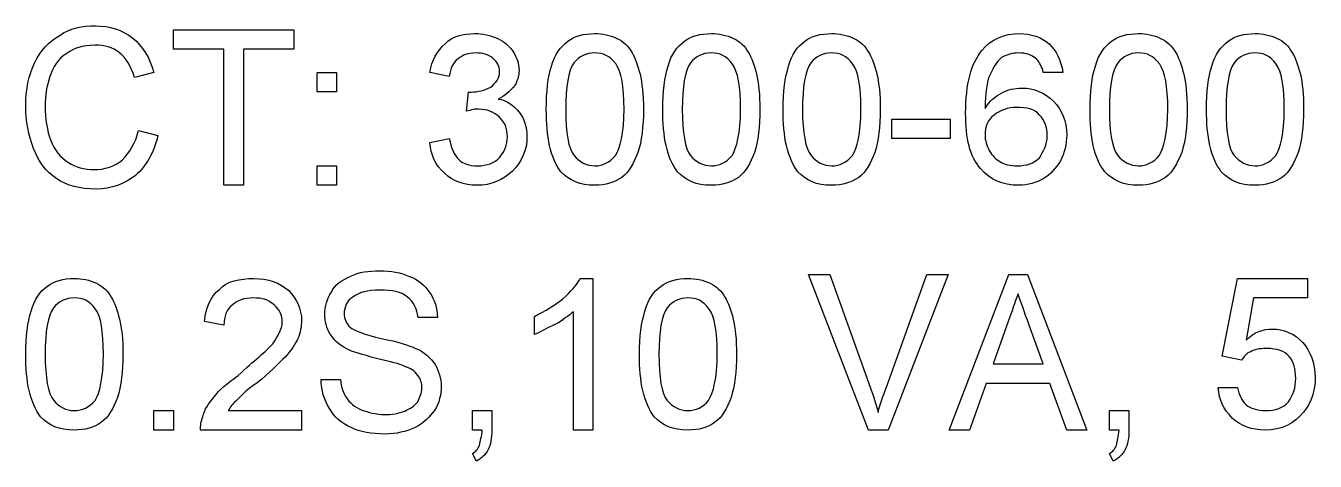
# Model space of a CAD drawing. Header units: millimetres. Extents: x 12 to 286, y 8 to 173.
# Drawn here: x 183.16 to 194.87, y 37.32 to 41.27 of the extents above; entities that cross this region are included whole.
import ezdxf

# ---------------------------------------------------------------- set-up
doc = ezdxf.new("R2010")
doc.units = ezdxf.units.MM
doc.layers.get('0').update_dxf_attribs({"linetype": 'CONTINUOUS'})

msp = doc.modelspace()

# ---------------------------------------------------------------- linework, layer by layer
at = {"color": 0}
for p, q in [((184.503, 41.0626), (184.503, 41.239)), ((184.503, 41.239), (185.597, 41.239)), ((185.597, 41.239), (185.597, 41.0626)), ((184.962, 41.0626), (184.503, 41.0626)), ((184.962, 39.8279), (184.962, 41.0626)), ((185.597, 41.0626), (185.138, 41.0626)), ((185.138, 41.0626), (185.138, 39.8279)), ((184.326, 40.8506), (184.15, 40.8065)), ((185.808, 40.6756), (185.808, 40.852)), ((185.808, 40.852), (185.984, 40.852)), ((185.984, 40.852), (185.984, 40.6756)), ((187.008, 40.816), (186.832, 40.852)), ((192.581, 40.852), (192.404, 40.852)), ((192.581, 40.852), (192.581, 40.852)), ((185.984, 40.6756), (185.808, 40.6756)), ((187.165, 40.4992), (187.183, 40.6756)), ((187.89, 40.5158), (187.89, 40.5158)), ((188.948, 40.5158), (188.948, 40.5158)), ((190.041, 40.5158), (190.041, 40.5158)), ((191.029, 40.2526), (191.029, 40.429)), ((191.029, 40.429), (191.558, 40.429)), ((191.558, 40.429), (191.558, 40.2526)), ((192.829, 40.5158), (192.829, 40.5158)), ((193.887, 40.5158), (193.887, 40.5158)), ((184.186, 40.3257), (184.362, 40.2788)), ((186.832, 40.2167), (187.008, 40.2526)), ((191.558, 40.2526), (191.029, 40.2526)), ((185.808, 39.8279), (185.808, 40.0043)), ((185.808, 40.0043), (185.984, 40.0043)), ((185.984, 40.0043), (185.984, 39.8279)), ((185.138, 39.8279), (184.962, 39.8279)), ((185.984, 39.8279), (185.808, 39.8279)), ((190.816, 37.6068), (190.271, 39.0179)), ((190.271, 39.0179), (190.464, 39.0179)), ((190.464, 39.0179), (190.832, 37.9952)), ((190.979, 37.9952), (191.346, 39.0179)), ((191.539, 39.0179), (190.996, 37.6068)), ((191.346, 39.0179), (191.539, 39.0179)), ((191.55, 37.6068), (192.09, 39.0179)), ((192.09, 39.0179), (192.261, 39.0179)), ((192.261, 39.0179), (192.801, 37.6068)), ((188.199, 38.9819), (188.313, 38.9819)), ((188.313, 38.9819), (188.313, 37.6068)), ((194.028, 38.2764), (194.168, 38.9819)), ((194.168, 38.9819), (194.804, 38.9819)), ((194.804, 38.9819), (194.804, 38.8056)), ((194.312, 38.8056), (194.247, 38.421)), ((194.804, 38.8056), (194.312, 38.8056)), ((188.137, 37.6068), (188.137, 38.6789)), ((184.962, 38.559), (184.785, 38.5932)), ((186.902, 38.6292), (186.726, 38.6292)), ((187.784, 38.475), (187.784, 38.6373)), ((192.086, 38.5921), (191.948, 38.2062)), ((192.402, 38.2062), (192.276, 38.559)), ((183.162, 38.293), (183.162, 38.293)), ((188.736, 38.293), (188.736, 38.293)), ((191.948, 38.2062), (192.402, 38.2062)), ((194.204, 38.2404), (194.028, 38.2764)), ((185.844, 38.064), (186.02, 38.064)), ((191.886, 38.0298), (191.735, 37.6068)), ((192.465, 38.0298), (191.886, 38.0298)), ((192.617, 37.6068), (192.465, 38.0298)), ((193.992, 37.9938), (194.168, 37.9938)), ((184.326, 37.6068), (184.326, 37.7832)), ((184.326, 37.7832), (184.503, 37.7832)), ((184.503, 37.7832), (184.503, 37.6068)), ((184.999, 37.7832), (185.667, 37.7832)), ((185.667, 37.7832), (185.667, 37.6068)), ((187.219, 37.6068), (187.219, 37.7832)), ((187.219, 37.7832), (187.395, 37.7832)), ((187.395, 37.7832), (187.395, 37.6068)), ((193.005, 37.6068), (193.005, 37.7832)), ((193.005, 37.7832), (193.182, 37.7832)), ((193.182, 37.7832), (193.182, 37.6068)), ((184.503, 37.6068), (184.326, 37.6068)), ((185.667, 37.6068), (184.749, 37.6068)), ((187.307, 37.6068), (187.219, 37.6068)), ((188.313, 37.6068), (188.137, 37.6068)), ((190.996, 37.6068), (190.816, 37.6068)), ((191.735, 37.6068), (191.55, 37.6068)), ((192.801, 37.6068), (192.617, 37.6068)), ((193.092, 37.6068), (193.005, 37.6068)), ((187.255, 37.3242), (187.219, 37.3944)), ((193.04, 37.3242), (193.005, 37.3944))]:
    msp.add_line(p, q, dxfattribs=at)
for points in [[(183.471, 41.1882), (183.56, 41.2517), (183.677, 41.275), (183.796, 41.275)], [(183.796, 41.275), (183.919, 41.275), (184.042, 41.238), (184.135, 41.1635)], [(183.242, 40.936), (183.293, 41.0531), (183.371, 41.1304), (183.471, 41.1882)], [(184.135, 41.1635), (184.22, 41.0916), (184.29, 40.9843), (184.326, 40.8506)], [(186.832, 40.852), (186.851, 40.9635), (186.899, 41.0503), (186.971, 41.1124)], [(186.971, 41.1124), (187.033, 41.1812), (187.135, 41.2048), (187.242, 41.2048)], [(187.242, 41.2048), (187.308, 41.2048), (187.386, 41.1896), (187.449, 41.1593)], [(187.449, 41.1593), (187.506, 41.1332), (187.559, 41.0877), (187.592, 41.0365)], [(187.938, 40.9099), (187.967, 41.0175), (188.021, 41.0877), (188.086, 41.1346)], [(188.086, 41.1346), (188.143, 41.1812), (188.232, 41.2048), (188.331, 41.2048)], [(188.331, 41.2048), (188.397, 41.2048), (188.469, 41.1896), (188.531, 41.1607)], [(188.531, 41.1607), (188.589, 41.1346), (188.636, 41.0905), (188.666, 41.0351)], [(188.996, 40.9099), (189.025, 41.0175), (189.079, 41.0877), (189.144, 41.1346)], [(189.144, 41.1346), (189.202, 41.1812), (189.29, 41.2048), (189.389, 41.2048)], [(189.389, 41.2048), (189.455, 41.2048), (189.527, 41.1896), (189.589, 41.1607)], [(189.589, 41.1607), (189.647, 41.1346), (189.694, 41.0905), (189.724, 41.0351)], [(190.091, 40.9099), (190.12, 41.0175), (190.172, 41.0877), (190.237, 41.1346)], [(190.237, 41.1346), (190.296, 41.1812), (190.384, 41.2048), (190.482, 41.2048)], [(190.482, 41.2048), (190.548, 41.2048), (190.621, 41.1896), (190.682, 41.1607)], [(190.682, 41.1607), (190.741, 41.1346), (190.788, 41.0905), (190.817, 41.0351)], [(191.846, 41.0503), (191.931, 41.1565), (192.048, 41.2048), (192.192, 41.2048)], [(192.192, 41.2048), (192.289, 41.2048), (192.388, 41.173), (192.457, 41.111)], [(192.457, 41.111), (192.52, 41.0559), (192.567, 40.9621), (192.581, 40.852)], [(192.877, 40.9099), (192.906, 41.0175), (192.96, 41.0877), (193.024, 41.1346)], [(193.024, 41.1346), (193.082, 41.1812), (193.171, 41.2048), (193.27, 41.2048)], [(193.27, 41.2048), (193.336, 41.2048), (193.408, 41.1896), (193.47, 41.1607)], [(193.47, 41.1607), (193.528, 41.1346), (193.574, 41.0905), (193.605, 41.0351)], [(193.935, 40.9099), (193.964, 41.0175), (194.018, 41.0877), (194.083, 41.1346)], [(194.083, 41.1346), (194.141, 41.1812), (194.229, 41.2048), (194.328, 41.2048)], [(194.328, 41.2048), (194.394, 41.2048), (194.466, 41.1896), (194.528, 41.1607)], [(194.528, 41.1607), (194.586, 41.1346), (194.633, 41.0905), (194.663, 41.0351)], [(183.528, 41.0214), (183.454, 40.972), (183.408, 40.9004), (183.381, 40.8146)], [(183.789, 41.0986), (183.676, 41.0986), (183.598, 41.0725), (183.528, 41.0214)], [(184.013, 41.0298), (183.952, 41.0863), (183.878, 41.0986), (183.789, 41.0986)], [(184.15, 40.8065), (184.118, 40.9127), (184.073, 40.9829), (184.013, 41.0298)], [(187.248, 41.0284), (187.175, 41.0284), (187.132, 41.0104), (187.089, 40.9744)], [(187.405, 40.9801), (187.361, 41.0161), (187.313, 41.0284), (187.248, 41.0284)], [(187.592, 41.0365), (187.619, 40.9938), (187.642, 40.9293), (187.642, 40.8711)], [(188.328, 41.0284), (188.248, 41.0284), (188.192, 40.9981), (188.141, 40.9388)], [(188.523, 40.9265), (188.463, 41.0048), (188.411, 41.0284), (188.328, 41.0284)], [(188.666, 41.0351), (188.696, 40.9896), (188.721, 40.9127), (188.742, 40.8354)], [(189.387, 41.0284), (189.307, 41.0284), (189.25, 40.9981), (189.199, 40.9388)], [(189.581, 40.9265), (189.522, 41.0048), (189.469, 41.0284), (189.387, 41.0284)], [(189.724, 41.0351), (189.755, 40.9896), (189.779, 40.9127), (189.8, 40.8354)], [(190.481, 41.0284), (190.401, 41.0284), (190.343, 40.9981), (190.293, 40.9388)], [(190.675, 40.9265), (190.616, 41.0048), (190.562, 41.0284), (190.481, 41.0284)], [(190.817, 41.0351), (190.847, 40.9896), (190.874, 40.9127), (190.893, 40.8354)], [(191.699, 40.4827), (191.699, 40.7487), (191.748, 40.9317), (191.846, 41.0503)], [(192.18, 41.0284), (192.121, 41.0284), (192.077, 41.0147), (192.025, 40.9871)], [(192.344, 40.9691), (192.296, 41.0161), (192.244, 41.0284), (192.18, 41.0284)], [(193.267, 41.0284), (193.187, 41.0284), (193.131, 40.9981), (193.08, 40.9388)], [(193.462, 40.9265), (193.402, 41.0048), (193.35, 41.0284), (193.267, 41.0284)], [(193.605, 41.0351), (193.635, 40.9896), (193.66, 40.9127), (193.681, 40.8354)], [(194.326, 41.0284), (194.245, 41.0284), (194.189, 40.9981), (194.138, 40.9388)], [(194.52, 40.9265), (194.461, 41.0048), (194.408, 41.0284), (194.326, 41.0284)], [(194.663, 41.0351), (194.693, 40.9896), (194.718, 40.9127), (194.739, 40.8354)], [(183.162, 40.5448), (183.162, 40.7031), (183.188, 40.8245), (183.242, 40.936)], [(187.089, 40.9744), (187.042, 40.9455), (187.019, 40.8862), (187.008, 40.816)], [(187.465, 40.8563), (187.465, 40.9166), (187.446, 40.9469), (187.405, 40.9801)], [(187.89, 40.5158), (187.89, 40.6809), (187.905, 40.8065), (187.938, 40.9099)], [(188.141, 40.9388), (188.09, 40.8686), (188.067, 40.7211), (188.067, 40.5172)], [(188.596, 40.5172), (188.596, 40.7278), (188.571, 40.8587), (188.523, 40.9265)], [(188.948, 40.5158), (188.948, 40.6809), (188.964, 40.8065), (188.996, 40.9099)], [(189.199, 40.9388), (189.148, 40.8686), (189.125, 40.7211), (189.125, 40.5172)], [(189.654, 40.5172), (189.654, 40.7278), (189.629, 40.8587), (189.581, 40.9265)], [(190.041, 40.5158), (190.041, 40.6809), (190.058, 40.8065), (190.091, 40.9099)], [(190.293, 40.9388), (190.241, 40.8686), (190.217, 40.7211), (190.217, 40.5172)], [(190.747, 40.5172), (190.747, 40.7278), (190.723, 40.8587), (190.675, 40.9265)], [(192.025, 40.9871), (191.983, 40.954), (191.951, 40.9004), (191.922, 40.8326)], [(192.404, 40.852), (192.391, 40.9056), (192.37, 40.9444), (192.344, 40.9691)], [(192.829, 40.5158), (192.829, 40.6809), (192.844, 40.8065), (192.877, 40.9099)], [(193.08, 40.9388), (193.029, 40.8686), (193.005, 40.7211), (193.005, 40.5172)], [(193.535, 40.5172), (193.535, 40.7278), (193.51, 40.8587), (193.462, 40.9265)], [(193.887, 40.5158), (193.887, 40.6809), (193.903, 40.8065), (193.935, 40.9099)], [(194.138, 40.9388), (194.087, 40.8686), (194.064, 40.7211), (194.064, 40.5172)], [(194.593, 40.5172), (194.593, 40.7278), (194.568, 40.8587), (194.52, 40.9265)], [(183.381, 40.8146), (183.351, 40.7278), (183.338, 40.6382), (183.338, 40.5462)], [(187.387, 40.7183), (187.431, 40.7568), (187.465, 40.7942), (187.465, 40.8563)], [(187.642, 40.8711), (187.642, 40.8217), (187.627, 40.7652), (187.594, 40.7197)], [(188.742, 40.8354), (188.759, 40.7624), (188.772, 40.6495), (188.772, 40.5158)], [(189.8, 40.8354), (189.818, 40.7624), (189.83, 40.6495), (189.83, 40.5158)], [(190.893, 40.8354), (190.912, 40.7624), (190.923, 40.6495), (190.923, 40.5158)], [(191.922, 40.8326), (191.889, 40.7719), (191.877, 40.6633), (191.875, 40.5253)], [(193.681, 40.8354), (193.698, 40.7624), (193.711, 40.6495), (193.711, 40.5158)], [(194.739, 40.8354), (194.757, 40.7624), (194.769, 40.6495), (194.769, 40.5158)], [(187.183, 40.6756), (187.182, 40.6742), (187.202, 40.6742), (187.208, 40.6742)], [(187.208, 40.6742), (187.266, 40.6742), (187.333, 40.6894), (187.387, 40.7183)], [(187.594, 40.7197), (187.555, 40.6823), (187.514, 40.6368), (187.452, 40.6107)], [(191.875, 40.5253), (191.917, 40.5917), (191.966, 40.6344), (192.025, 40.6647)], [(192.025, 40.6647), (192.08, 40.6989), (192.145, 40.7099), (192.21, 40.7099)], [(192.21, 40.7099), (192.318, 40.7099), (192.418, 40.67), (192.498, 40.5917)], [(183.233, 40.1602), (183.186, 40.2869), (183.162, 40.4082), (183.162, 40.5448)], [(183.338, 40.5462), (183.338, 40.4343), (183.355, 40.3229), (183.389, 40.2347)], [(187.452, 40.6107), (187.526, 40.6012), (187.598, 40.5515), (187.643, 40.4922)], [(192.162, 40.5335), (192.08, 40.5335), (192.014, 40.5116), (191.959, 40.4647)], [(192.37, 40.4647), (192.323, 40.5225), (192.254, 40.5335), (192.162, 40.5335)], [(192.498, 40.5917), (192.57, 40.5158), (192.617, 40.4082), (192.617, 40.2816)], [(187.278, 40.5172), (187.24, 40.5225), (187.211, 40.5116), (187.165, 40.4992)], [(187.464, 40.4467), (187.405, 40.4992), (187.354, 40.5172), (187.278, 40.5172)], [(187.537, 40.2689), (187.537, 40.3475), (187.512, 40.4001), (187.464, 40.4467)], [(187.643, 40.4922), (187.689, 40.4343), (187.714, 40.3571), (187.714, 40.2664)], [(188.023, 39.9507), (187.924, 40.0816), (187.89, 40.2636), (187.89, 40.5158)], [(188.067, 40.5172), (188.067, 40.3063), (188.091, 40.1602), (188.142, 40.0981)], [(188.518, 40.0981), (188.56, 40.1645), (188.596, 40.2992), (188.596, 40.5172)], [(188.772, 40.5158), (188.772, 40.3641), (188.756, 40.2276), (188.722, 40.1242)], [(189.082, 39.9507), (188.983, 40.0816), (188.948, 40.2636), (188.948, 40.5158)], [(189.125, 40.5172), (189.125, 40.3063), (189.15, 40.1602), (189.2, 40.0981)], [(189.577, 40.0981), (189.618, 40.1645), (189.654, 40.2992), (189.654, 40.5172)], [(189.83, 40.5158), (189.83, 40.3641), (189.814, 40.2276), (189.781, 40.1242)], [(190.175, 39.9507), (190.077, 40.0816), (190.041, 40.2636), (190.041, 40.5158)], [(190.217, 40.5172), (190.217, 40.3063), (190.244, 40.1602), (190.295, 40.0981)], [(190.671, 40.0981), (190.712, 40.1645), (190.747, 40.2992), (190.747, 40.5172)], [(190.923, 40.5158), (190.923, 40.3641), (190.906, 40.2276), (190.875, 40.1242)], [(191.834, 39.981), (191.735, 40.09), (191.699, 40.2498), (191.699, 40.4827)], [(191.959, 40.4647), (191.899, 40.4301), (191.875, 40.3585), (191.875, 40.283)], [(192.44, 40.2759), (192.44, 40.3599), (192.417, 40.4192), (192.37, 40.4647)], [(192.962, 39.9507), (192.863, 40.0816), (192.829, 40.2636), (192.829, 40.5158)], [(193.005, 40.5172), (193.005, 40.3063), (193.03, 40.1602), (193.081, 40.0981)], [(193.457, 40.0981), (193.499, 40.1645), (193.535, 40.2992), (193.535, 40.5172)], [(193.711, 40.5158), (193.711, 40.3641), (193.694, 40.2276), (193.661, 40.1242)], [(194.021, 39.9507), (193.922, 40.0816), (193.887, 40.2636), (193.887, 40.5158)], [(194.064, 40.5172), (194.064, 40.3063), (194.088, 40.1602), (194.139, 40.0981)], [(194.516, 40.0981), (194.557, 40.1645), (194.593, 40.2992), (194.593, 40.5172)], [(194.769, 40.5158), (194.769, 40.3641), (194.753, 40.2276), (194.72, 40.1242)], [(184.041, 40.0597), (184.102, 40.1242), (184.16, 40.2071), (184.186, 40.3257)], [(183.389, 40.2347), (183.418, 40.1518), (183.478, 40.0787), (183.549, 40.0346)], [(184.362, 40.2788), (184.324, 40.1228), (184.256, 40.0004), (184.158, 39.9175)], [(186.964, 39.9369), (186.877, 40.0195), (186.843, 40.1024), (186.832, 40.2167)], [(187.008, 40.2526), (187.026, 40.1645), (187.055, 40.101), (187.094, 40.0625)], [(187.467, 40.0816), (187.512, 40.1422), (187.537, 40.1948), (187.537, 40.2689)], [(187.714, 40.2664), (187.714, 40.1507), (187.67, 40.0417), (187.584, 39.9563)], [(191.875, 40.283), (191.875, 40.2361), (191.889, 40.1877), (191.914, 40.1422)], [(192.369, 40.0773), (192.404, 40.1366), (192.44, 40.192), (192.44, 40.2759)], [(192.617, 40.2816), (192.617, 40.2001), (192.597, 40.1214), (192.56, 40.0498)], [(183.443, 39.8872), (183.34, 39.9549), (183.282, 40.0417), (183.233, 40.1602)], [(183.782, 39.9701), (183.877, 39.9701), (183.971, 39.999), (184.041, 40.0597)], [(187.094, 40.0625), (187.127, 40.0279), (187.19, 40.0043), (187.266, 40.0043)], [(187.266, 40.0043), (187.35, 40.0043), (187.42, 40.0308), (187.467, 40.0816)], [(188.142, 40.0981), (188.19, 40.0403), (188.255, 40.0043), (188.331, 40.0043)], [(188.331, 40.0043), (188.4, 40.0043), (188.467, 40.036), (188.518, 40.0981)], [(188.722, 40.1242), (188.682, 40.0279), (188.641, 39.9464), (188.576, 39.8999)], [(189.2, 40.0981), (189.249, 40.0403), (189.314, 40.0043), (189.389, 40.0043)], [(189.389, 40.0043), (189.458, 40.0043), (189.526, 40.036), (189.577, 40.0981)], [(189.781, 40.1242), (189.741, 40.0279), (189.699, 39.9464), (189.635, 39.8999)], [(190.295, 40.0981), (190.343, 40.0403), (190.408, 40.0043), (190.482, 40.0043)], [(190.482, 40.0043), (190.551, 40.0043), (190.62, 40.036), (190.671, 40.0981)], [(190.875, 40.1242), (190.835, 40.0279), (190.794, 39.9464), (190.729, 39.8999)], [(191.914, 40.1422), (191.939, 40.0981), (191.973, 40.0636), (192.014, 40.0403)], [(192.169, 40.0043), (192.252, 40.0043), (192.322, 40.0293), (192.369, 40.0773)], [(193.081, 40.0981), (193.129, 40.0403), (193.194, 40.0043), (193.27, 40.0043)], [(193.27, 40.0043), (193.339, 40.0043), (193.406, 40.036), (193.457, 40.0981)], [(193.661, 40.1242), (193.621, 40.0279), (193.58, 39.9464), (193.515, 39.8999)], [(194.139, 40.0981), (194.188, 40.0403), (194.253, 40.0043), (194.328, 40.0043)], [(194.328, 40.0043), (194.397, 40.0043), (194.465, 40.036), (194.516, 40.0981)], [(194.72, 40.1242), (194.68, 40.0279), (194.638, 39.9464), (194.574, 39.8999)], [(183.549, 40.0346), (183.61, 39.9934), (183.698, 39.9701), (183.782, 39.9701)], [(187.584, 39.9563), (187.494, 39.8748), (187.39, 39.8279), (187.259, 39.8279)], [(188.331, 39.8279), (188.195, 39.8279), (188.098, 39.8695), (188.023, 39.9507)], [(189.389, 39.8279), (189.253, 39.8279), (189.156, 39.8695), (189.082, 39.9507)], [(190.482, 39.8279), (190.346, 39.8279), (190.249, 39.8695), (190.175, 39.9507)], [(192.181, 39.8279), (192.031, 39.8279), (191.923, 39.8791), (191.834, 39.981)], [(192.014, 40.0403), (192.043, 40.017), (192.106, 40.0043), (192.169, 40.0043)], [(192.56, 40.0498), (192.518, 39.9867), (192.471, 39.9232), (192.404, 39.8861)], [(193.27, 39.8279), (193.133, 39.8279), (193.037, 39.8695), (192.962, 39.9507)], [(194.328, 39.8279), (194.192, 39.8279), (194.095, 39.8695), (194.021, 39.9507)], [(183.8, 39.7937), (183.653, 39.7937), (183.534, 39.8254), (183.443, 39.8872)], [(184.158, 39.9175), (184.058, 39.8406), (183.94, 39.7937), (183.8, 39.7937)], [(187.259, 39.8279), (187.139, 39.8279), (187.042, 39.8653), (186.964, 39.9369)], [(188.576, 39.8999), (188.506, 39.8515), (188.429, 39.8279), (188.331, 39.8279)], [(189.635, 39.8999), (189.564, 39.8515), (189.487, 39.8279), (189.389, 39.8279)], [(190.729, 39.8999), (190.657, 39.8515), (190.581, 39.8279), (190.482, 39.8279)], [(192.404, 39.8861), (192.34, 39.8515), (192.265, 39.8279), (192.181, 39.8279)], [(193.515, 39.8999), (193.445, 39.8515), (193.368, 39.8279), (193.27, 39.8279)], [(194.574, 39.8999), (194.503, 39.8515), (194.426, 39.8279), (194.328, 39.8279)], [(185.939, 38.8592), (185.97, 38.9283), (186.038, 38.971), (186.115, 39.0042)], [(186.115, 39.0042), (186.184, 39.0398), (186.279, 39.0521), (186.374, 39.0521)], [(186.374, 39.0521), (186.478, 39.0521), (186.57, 39.0356), (186.648, 39.0013)], [(186.648, 39.0013), (186.719, 38.9738), (186.789, 38.9184), (186.832, 38.8525)], [(183.212, 38.687), (183.241, 38.7946), (183.293, 38.8648), (183.358, 38.9117)], [(183.358, 38.9117), (183.417, 38.9587), (183.505, 38.9819), (183.603, 38.9819)], [(183.603, 38.9819), (183.669, 38.9819), (183.742, 38.9682), (183.803, 38.9393)], [(183.803, 38.9393), (183.862, 38.9117), (183.909, 38.8676), (183.938, 38.8126)], [(184.92, 38.8828), (184.989, 38.9587), (185.104, 38.9819), (185.234, 38.9819)], [(185.234, 38.9819), (185.359, 38.9819), (185.473, 38.9449), (185.55, 38.8719)], [(188.041, 38.7985), (188.112, 38.8634), (188.168, 38.9227), (188.199, 38.9819)], [(188.786, 38.687), (188.813, 38.7946), (188.867, 38.8648), (188.932, 38.9117)], [(188.932, 38.9117), (188.991, 38.9587), (189.079, 38.9819), (189.177, 38.9819)], [(189.177, 38.9819), (189.243, 38.9819), (189.316, 38.9682), (189.377, 38.9393)], [(189.377, 38.9393), (189.435, 38.9117), (189.483, 38.8676), (189.512, 38.8126)], [(183.601, 38.8056), (183.522, 38.8056), (183.464, 38.7752), (183.414, 38.716)], [(183.796, 38.705), (183.737, 38.7823), (183.683, 38.8056), (183.601, 38.8056)], [(183.938, 38.8126), (183.968, 38.7671), (183.994, 38.6913), (184.013, 38.6126)], [(184.785, 38.5932), (184.798, 38.7202), (184.842, 38.8165), (184.92, 38.8828)], [(185.231, 38.8056), (185.142, 38.8056), (185.084, 38.7837), (185.036, 38.7396)], [(185.418, 38.7421), (185.36, 38.7932), (185.307, 38.8056), (185.231, 38.8056)], [(185.55, 38.8719), (185.62, 38.7999), (185.667, 38.7078), (185.667, 38.5988)], [(185.878, 38.6567), (185.878, 38.7311), (185.899, 38.7974), (185.939, 38.8592)], [(186.133, 38.8137), (186.078, 38.7809), (186.054, 38.723), (186.054, 38.6637)], [(186.38, 38.8758), (186.264, 38.8758), (186.184, 38.8553), (186.133, 38.8137)], [(186.628, 38.8137), (186.568, 38.8634), (186.49, 38.8758), (186.38, 38.8758)], [(186.726, 38.6292), (186.716, 38.7103), (186.683, 38.7724), (186.628, 38.8137)], [(186.832, 38.8525), (186.875, 38.7946), (186.899, 38.7117), (186.902, 38.6292)], [(187.784, 38.6373), (187.882, 38.6913), (187.968, 38.7354), (188.041, 38.7985)], [(189.176, 38.8056), (189.096, 38.8056), (189.038, 38.7752), (188.988, 38.716)], [(189.37, 38.705), (189.311, 38.7823), (189.257, 38.8056), (189.176, 38.8056)], [(189.512, 38.8126), (189.542, 38.7671), (189.567, 38.6913), (189.588, 38.6126)], [(192.176, 38.8415), (192.143, 38.7629), (192.119, 38.6803), (192.086, 38.5921)], [(192.276, 38.559), (192.229, 38.687), (192.2, 38.7696), (192.176, 38.8415)], [(183.162, 38.293), (183.162, 38.4598), (183.178, 38.5837), (183.212, 38.687)], [(183.414, 38.716), (183.362, 38.6457), (183.338, 38.4997), (183.338, 38.2944)], [(183.867, 38.2944), (183.867, 38.505), (183.844, 38.6362), (183.796, 38.705)], [(185.036, 38.7396), (184.985, 38.7064), (184.962, 38.6362), (184.962, 38.559)], [(185.491, 38.5865), (185.491, 38.65), (185.466, 38.6994), (185.418, 38.7421)], [(185.928, 38.4775), (185.891, 38.5339), (185.878, 38.5907), (185.878, 38.6567)], [(186.054, 38.6637), (186.054, 38.6126), (186.074, 38.5713), (186.11, 38.5381)], [(188.137, 38.6789), (188.094, 38.6472), (188.038, 38.6016), (187.968, 38.5632)], [(188.736, 38.293), (188.736, 38.4598), (188.753, 38.5837), (188.786, 38.687)], [(188.988, 38.716), (188.936, 38.6457), (188.913, 38.4997), (188.913, 38.2944)], [(189.442, 38.2944), (189.442, 38.505), (189.418, 38.6362), (189.37, 38.705)], [(184.013, 38.6126), (184.033, 38.5396), (184.044, 38.4267), (184.044, 38.293)], [(185.406, 38.3893), (185.455, 38.4651), (185.491, 38.5202), (185.491, 38.5865)], [(185.667, 38.5988), (185.667, 38.5533), (185.655, 38.4898), (185.633, 38.4362)], [(186.11, 38.5381), (186.14, 38.5135), (186.241, 38.4722), (186.392, 38.4376)], [(187.968, 38.5632), (187.897, 38.5339), (187.838, 38.4941), (187.784, 38.475)], [(189.588, 38.6126), (189.606, 38.5396), (189.618, 38.4267), (189.618, 38.293)], [(185.633, 38.4362), (185.609, 38.3879), (185.571, 38.3275), (185.518, 38.2683)], [(186.077, 38.3438), (186.004, 38.3812), (185.961, 38.4253), (185.928, 38.4775)], [(186.392, 38.4376), (186.538, 38.4087), (186.648, 38.3727), (186.703, 38.348)], [(194.247, 38.421), (194.32, 38.4997), (194.401, 38.523), (194.484, 38.523)], [(194.484, 38.523), (194.583, 38.523), (194.686, 38.4831), (194.761, 38.4006)], [(185.091, 38.1014), (185.236, 38.2393), (185.348, 38.3233), (185.406, 38.3893)], [(186.349, 38.2556), (186.214, 38.2944), (186.127, 38.3163), (186.077, 38.3438)], [(186.703, 38.348), (186.778, 38.3205), (186.841, 38.2598), (186.88, 38.202)], [(194.29, 38.3177), (194.251, 38.3081), (194.226, 38.2722), (194.204, 38.2404)], [(194.432, 38.3466), (194.365, 38.3466), (194.323, 38.3371), (194.29, 38.3177)], [(194.637, 38.2736), (194.594, 38.3233), (194.529, 38.3466), (194.432, 38.3466)], [(194.761, 38.4006), (194.827, 38.3247), (194.874, 38.2143), (194.874, 38.0862)], [(183.296, 37.7278), (183.198, 37.8587), (183.162, 38.0407), (183.162, 38.293)], [(183.338, 38.2944), (183.338, 38.0834), (183.364, 37.9374), (183.416, 37.8753)], [(183.792, 37.8753), (183.833, 37.943), (183.867, 38.0781), (183.867, 38.2944)], [(184.044, 38.293), (184.044, 38.1413), (184.027, 38.0048), (183.996, 37.9017)], [(185.518, 38.2683), (185.456, 38.2115), (185.38, 38.1303), (185.263, 38.034)], [(186.6, 38.1868), (186.557, 38.2076), (186.479, 38.2242), (186.349, 38.2556)], [(186.724, 38.1028), (186.69, 38.1469), (186.659, 38.1649), (186.6, 38.1868)], [(186.88, 38.202), (186.913, 38.1441), (186.936, 38.0753), (186.936, 37.9995)], [(188.87, 37.7278), (188.772, 37.8587), (188.736, 38.0407), (188.736, 38.293)], [(188.913, 38.2944), (188.913, 38.0834), (188.937, 37.9374), (188.988, 37.8753)], [(189.364, 37.8753), (189.406, 37.943), (189.442, 38.0781), (189.442, 38.2944)], [(189.618, 38.293), (189.618, 38.1413), (189.601, 38.0048), (189.568, 37.9017)], [(194.697, 38.0753), (194.697, 38.1674), (194.678, 38.2252), (194.637, 38.2736)], [(184.872, 37.907), (184.915, 37.9705), (184.993, 38.0298), (185.091, 38.1014)], [(185.92, 37.8023), (185.87, 37.8852), (185.847, 37.9663), (185.844, 38.064)], [(186.02, 38.064), (186.028, 37.9952), (186.046, 37.9402), (186.077, 37.8947)], [(186.76, 37.9843), (186.76, 38.0326), (186.749, 38.0683), (186.724, 38.1028)], [(194.631, 37.8629), (194.674, 37.925), (194.697, 37.9871), (194.697, 38.0753)], [(194.874, 38.0862), (194.874, 37.9691), (194.84, 37.8587), (194.769, 37.7694)], [(185.263, 38.034), (185.155, 37.9635), (185.097, 37.8975), (185.069, 37.8686)], [(186.723, 37.8629), (186.737, 37.907), (186.76, 37.9388), (186.76, 37.9843)], [(186.936, 37.9995), (186.936, 37.9331), (186.916, 37.8506), (186.875, 37.7832)], [(190.832, 37.9952), (190.857, 37.925), (190.886, 37.8368), (190.905, 37.7652)], [(190.905, 37.7652), (190.92, 37.8478), (190.95, 37.918), (190.979, 37.9952)], [(194.124, 37.7127), (194.039, 37.7956), (194.003, 37.8767), (193.992, 37.9938)], [(194.168, 37.9938), (194.181, 37.9236), (194.207, 37.8714), (194.247, 37.8354)], [(183.416, 37.8753), (183.464, 37.8174), (183.528, 37.7832), (183.603, 37.7832)], [(183.603, 37.7832), (183.672, 37.7832), (183.741, 37.8135), (183.792, 37.8753)], [(183.996, 37.9017), (183.956, 37.8051), (183.914, 37.7239), (183.849, 37.677)], [(184.769, 37.7254), (184.784, 37.7956), (184.825, 37.8492), (184.872, 37.907)], [(185.069, 37.8686), (185.04, 37.8464), (185.018, 37.8121), (184.999, 37.7832)], [(186.077, 37.8947), (186.098, 37.8601), (186.151, 37.8146), (186.213, 37.7885)], [(186.604, 37.779), (186.651, 37.7994), (186.697, 37.8273), (186.723, 37.8629)], [(188.988, 37.8753), (189.038, 37.8174), (189.103, 37.7832), (189.177, 37.7832)], [(189.177, 37.7832), (189.246, 37.7832), (189.315, 37.8135), (189.364, 37.8753)], [(189.568, 37.9017), (189.53, 37.8051), (189.489, 37.7239), (189.422, 37.677)], [(194.247, 37.8354), (194.284, 37.8051), (194.345, 37.7832), (194.42, 37.7832)], [(194.42, 37.7832), (194.514, 37.7832), (194.586, 37.8093), (194.631, 37.8629)], [(183.603, 37.6068), (183.467, 37.6068), (183.37, 37.6467), (183.296, 37.7278)], [(184.749, 37.6068), (184.748, 37.6481), (184.755, 37.6865), (184.769, 37.7254)], [(186.116, 37.6287), (186.024, 37.6714), (185.966, 37.7254), (185.92, 37.8023)], [(186.213, 37.7885), (186.269, 37.7705), (186.345, 37.7472), (186.422, 37.7472)], [(186.422, 37.7472), (186.486, 37.7472), (186.552, 37.7567), (186.604, 37.779)], [(186.875, 37.7832), (186.83, 37.7278), (186.773, 37.6647), (186.694, 37.6259)], [(189.177, 37.6068), (189.041, 37.6068), (188.944, 37.6467), (188.87, 37.7278)], [(194.419, 37.6068), (194.298, 37.6068), (194.2, 37.641), (194.124, 37.7127)], [(194.769, 37.7694), (194.684, 37.6647), (194.568, 37.6068), (194.419, 37.6068)], [(183.849, 37.677), (183.778, 37.6287), (183.702, 37.6068), (183.603, 37.6068)], [(186.429, 37.5708), (186.298, 37.5708), (186.201, 37.5902), (186.116, 37.6287)], [(186.694, 37.6259), (186.614, 37.5941), (186.527, 37.5708), (186.429, 37.5708)], [(187.284, 37.4675), (187.288, 37.5102), (187.306, 37.5461), (187.307, 37.6068)], [(187.395, 37.6068), (187.395, 37.5324), (187.384, 37.4731), (187.361, 37.429)], [(189.422, 37.677), (189.352, 37.6287), (189.276, 37.6068), (189.177, 37.6068)], [(193.069, 37.4675), (193.074, 37.5102), (193.091, 37.5461), (193.092, 37.6068)], [(193.182, 37.6068), (193.182, 37.5324), (193.169, 37.4731), (193.147, 37.429)], [(187.219, 37.3944), (187.248, 37.411), (187.27, 37.4357), (187.284, 37.4675)], [(187.361, 37.429), (187.339, 37.3835), (187.303, 37.3489), (187.255, 37.3242)], [(193.005, 37.3944), (193.034, 37.411), (193.055, 37.4357), (193.069, 37.4675)], [(193.147, 37.429), (193.124, 37.3835), (193.089, 37.3489), (193.04, 37.3242)]]:
    msp.add_open_spline(points, degree=3, dxfattribs=at)

doc.saveas('drawing.dxf')
